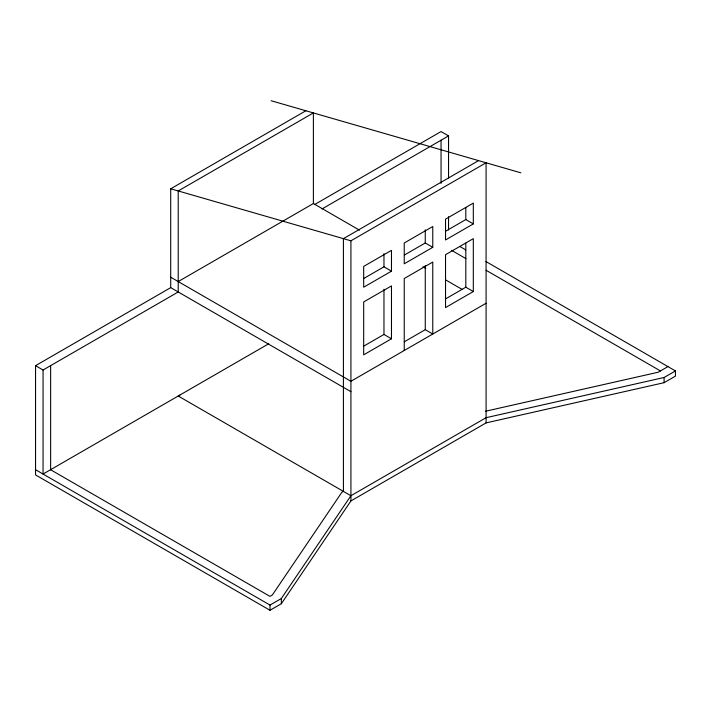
<?xml version="1.0" encoding="UTF-8"?>
<svg xmlns="http://www.w3.org/2000/svg" width="711" height="711" viewBox="0 0 711 711"><rect width="100%" height="100%" fill="white"/><g stroke="black" fill="none" stroke-linecap="round" stroke-linejoin="round"><path stroke-width="1.07" d="M178.905 396.418L179.794 395.112M35.55 469.713L269.993 605.07L281.352 598.511L350.923 495.727L486.084 417.695L664.092 377.488L675.45 370.929L675.45 376.128L664.092 382.687L486.084 422.894L350.923 500.926L281.352 603.719L269.993 610.269L35.55 474.921L35.55 365.667L170.711 287.635L350.923 391.681M170.711 287.635L170.711 188.788L305.872 110.756M178.221 281.565L313.382 203.533L359.482 230.151M314.502 204.617L441.033 131.571L448.543 135.899L448.543 177.963M35.55 365.667L43.06 370.004L178.221 291.972L178.221 190.957L313.382 112.925L313.382 203.533M322.021 208.945L448.543 135.899M478.574 160.606L343.413 238.647L343.413 491.39L341.84 492.296L272.331 595L269.949 596.369L50.57 469.713M170.711 188.788L350.923 240.816L486.084 162.775L486.084 422.894M363.845 278.436L383.967 266.821L391.477 271.158L391.477 250.37L363.685 266.412L363.685 287.2L391.477 271.158M404.337 255.062L425.267 242.984L432.768 247.312L432.768 226.516L404.239 243.002L404.239 263.79L432.768 247.312M445.69 231.182L465.812 219.566L473.322 223.903L473.322 203.097L445.539 219.139L445.539 239.945L473.322 223.903M268.758 343.742L43.06 474.05L43.06 370.004M363.845 346.07L383.967 334.454L391.477 338.791L391.477 285.902L363.685 301.944L363.685 354.833L391.477 338.791M445.69 298.816L465.812 287.2L473.322 291.537L473.322 238.647L445.539 254.689L445.539 307.579L473.322 291.537M404.337 341.769L425.267 329.691L432.768 334.019L432.768 262.057L404.239 278.525L404.239 350.496M486.084 303.242L350.923 381.274L170.711 277.228M675.45 370.929L667.94 366.592L658.155 372.244L485.542 411.234M271.131 100.731L520.825 172.809M460.035 246.584L465.785 249.899M485.906 261.515L667.94 366.592M451.592 250.352L465.963 258.653M486.075 270.269L660.43 370.929M422.867 266.741L425.756 268.411M445.921 280.054L462.248 289.484M178.221 396.018L350.923 495.727M664.092 377.488L664.092 382.687M465.812 207.523L465.812 219.566M465.812 243.126L465.812 287.2M448.543 216.704L448.543 229.991M441.051 140.227L441.051 183.394M425.267 229.84L425.267 242.984M425.267 265.47L425.267 329.691M383.967 253.694L383.967 266.821M383.967 289.279L383.967 334.454M350.923 240.816L350.923 500.926M281.352 598.511L281.352 603.719M269.993 605.07L269.993 610.269M50.623 365.703L50.623 469.749"/></g></svg>
